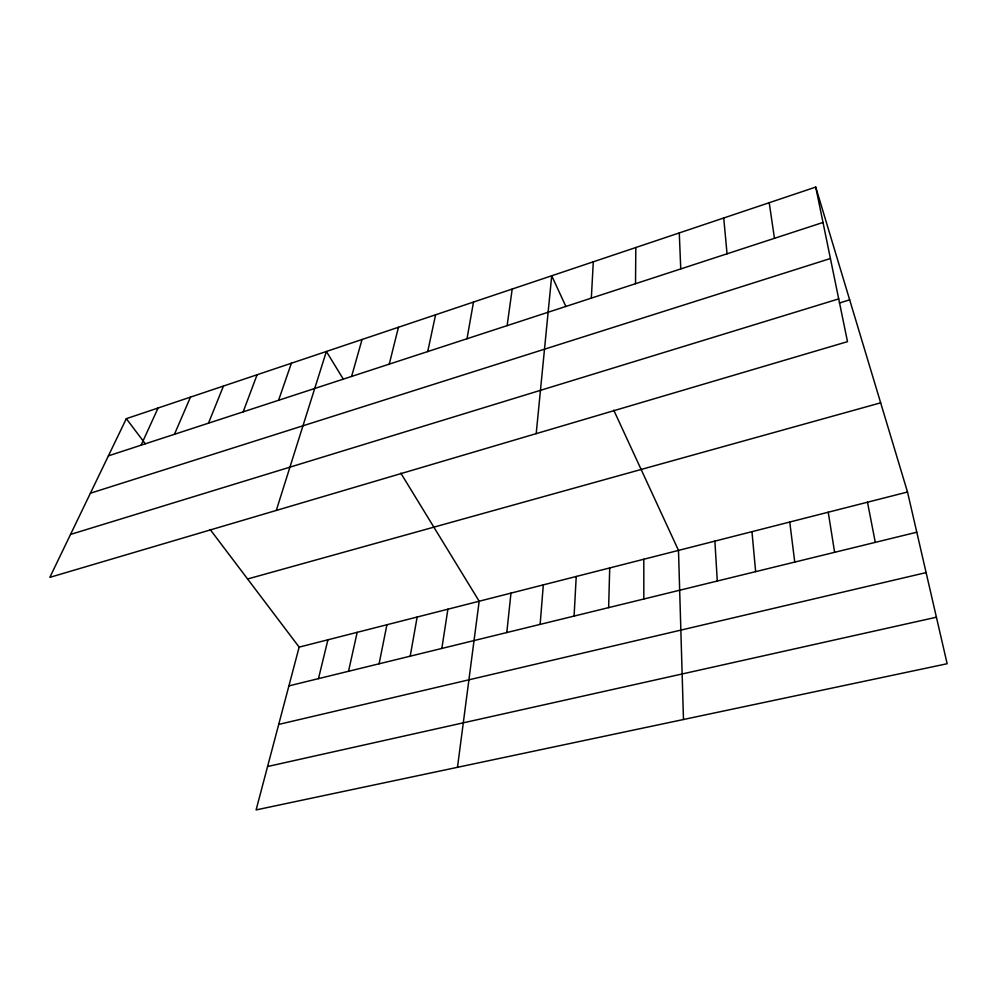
<?xml version="1.0" encoding="UTF-8"?>
<svg xmlns="http://www.w3.org/2000/svg" width="997" height="997" viewBox="0 0 997 997"><rect width="100%" height="100%" fill="white"/><g stroke="black" fill="none" stroke-linecap="round" stroke-linejoin="round"><path stroke-width="1.5" d="M635.525 283.696L635.812 247.518M608.644 607.622L609.715 567.941M574.085 616.084L576.229 576.478M591.333 298.14L593.302 261.8M540.137 624.384L543.315 584.865M536.199 433.633L551.715 275.77L565.897 306.515M506.8 632.547L510.975 593.115M457.486 767.316L479.171 601.216L400.806 473.126M507.124 325.633L512.196 289.043M441.845 648.436L447.902 609.192M410.203 656.188L417.157 617.031M466.995 338.743L473.5 302.054M379.097 663.79L386.923 624.745M427.713 351.58L435.589 314.778M348.526 671.28L357.188 632.322M318.467 678.633L327.926 639.787M389.254 364.129L398.451 327.253M210.193 529.544L299.15 647.128L256.104 809.913L947.15 663.728L907.507 492.007L815.733 187.087L126.32 418.678L49.85 577.35L847.5 341.647L815.733 187.087M351.605 376.43L362.048 339.491M276.294 510.439L326.38 351.467L343.242 379.047M278.574 400.283L291.398 363.22M243.168 411.848L257.101 374.747M208.473 423.177L223.465 386.038M174.45 434.293L190.464 397.13M141.1 445.185L158.087 407.997M108.399 455.866L822.999 222.468M90.391 493.216L830.414 258.51M70.538 534.429L838.714 298.888M839.362 303.001L849.668 299.848M247.605 578.983L880.663 402.825M299.15 647.128L907.507 492.007M288.906 685.874L916.779 532.211M278.711 724.42L926.113 572.602M267.582 766.519L936.407 617.218M126.32 418.678L145.263 443.715M613.753 410.166L678.496 550.394L683.481 719.51M867.49 502.214L875.291 542.356M828.245 512.221L834.614 552.313M769.21 202.715L774.457 238.32M789.749 522.029L794.746 562.071M723.735 217.994L727.05 253.811M751.962 531.663L755.639 571.642M714.886 541.122L717.292 581.027M679.281 232.924L680.752 268.928M643.8 559.242L643.825 599.01"/></g></svg>
